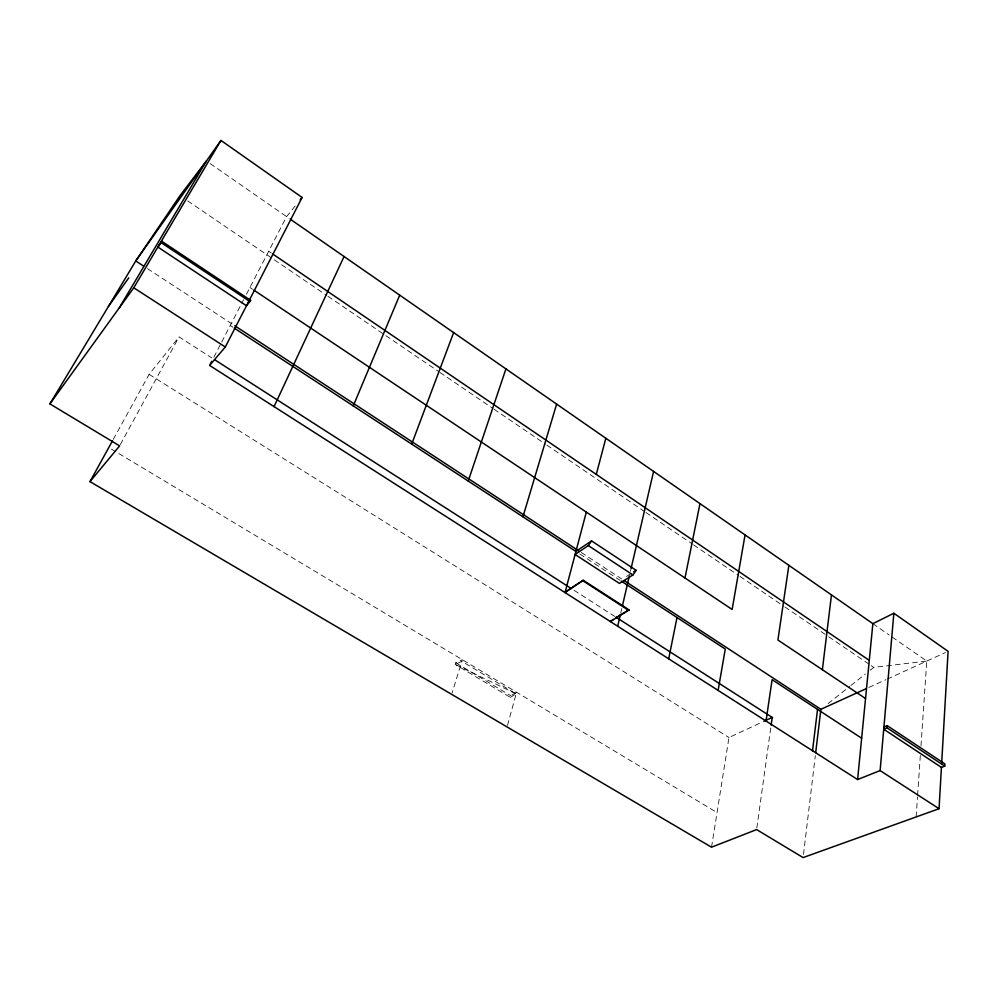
<?xml version="1.0" encoding="UTF-8"?>
<svg xmlns="http://www.w3.org/2000/svg" width="998" height="998" viewBox="0 0 998 998"><rect width="100%" height="100%" fill="white"/><g stroke="black" fill="none" stroke-linecap="round" stroke-linejoin="round"><path stroke-width="0.75" stroke-dasharray="4.99 3.74" d="M916.139 816.95L917.499 796.891M917.611 795.344L920.343 755.212M920.979 745.955L926.768 661.075L890.428 635.838M803.477 854.488L815.329 755.636M756.833 828.041L770.93 726.644M711.537 847.202L728.977 737.534L762.447 721.966M620.768 612.972L621.791 608.555M630.424 571.343L631.135 568.311M507.458 725.421L516.59 692.275L510.739 695.706L510.29 697.353L455.225 664.456L455.737 662.809L462.348 659.715L452.119 692.924M213.884 357.159L220.995 343.399M221.706 342.015L243.599 299.712M246.419 294.273L286.588 216.616L297.254 203.442M120.359 444.522L179.066 336.9L211.875 357.958M113.273 439.382L149.114 374.362L179.066 336.9M828.103 703.59L849.735 686.437M850.932 685.489L865.353 674.062M870.169 670.244L873.774 667.388L926.768 661.075M626.432 576.457L630.187 574.1M510.29 697.353L516.141 693.909L461.849 661.337L455.225 664.456L516.141 693.909M868.884 687.435L885.825 679.725M887.234 679.077L945.43 652.58M111.452 449.112L717.051 812.572M455.737 662.809L510.739 695.706M149.114 374.362L728.977 737.534M574.062 590.305L614.743 616.402M147.467 268.624L233.445 324.874M581.223 552.468L621.592 578.89M230.251 325.51L232.858 327.207M579.763 553.965L620.157 580.399M249.924 287.486L252.506 289.208M187.699 200.935L326.72 295.445M328.005 296.319L384.642 334.829M385.927 335.702L438.696 371.58M439.993 372.466L492.763 408.344M494.047 409.217L545.532 444.222M546.829 445.096L644.646 511.612M645.943 512.485L692.275 543.997M693.56 544.871L738.62 575.497M739.905 576.37L783.667 606.135M784.952 607.009L827.429 635.888M828.714 636.761L869.907 664.768M871.192 665.641L873.774 667.388M268.687 251.234L271.256 252.981M210.241 163.61L289.146 218.387M872.876 623.663L889.168 634.978"/><path stroke-width="1.5" d="M944.744 766.115L886.985 727.841L883.729 729.214L941.426 767.387L944.744 766.115L944.869 763.894L887.172 725.621L883.929 727.006M112.525 440.742L89.982 481.622L711.537 847.202L756.621 829.575L803.103 857.581L939.056 808.704L941.426 767.387M941.638 763.632L948.1 651.357L893.859 613.246L872.876 623.663L857.606 779.55L209.605 365.418L225.298 347.005L247.142 304.465L250.623 300.311L161.826 241.316L157.746 247.23L161.826 241.316M886.985 727.841L887.172 725.621M939.056 808.704L880.111 770.581L893.859 613.246M815.703 752.554L820.88 709.304L866.064 688.72M812.522 750.733L817.549 709.391M822.377 669.708L831.471 594.908M771.142 725.097L772.215 717.425L763.844 721.317M766.04 721.03L772.103 679.688L861.661 738.221M788.869 565.342L777.916 640.03L865.54 698.525M718.111 690.404L725.272 649.074L621.342 581.148M745.057 534.916L732.145 609.466L253.804 290.081M668.697 658.817L677.018 617.537M684.99 577.979L699.985 503.628M613.209 619.359L610.427 621.579L629.027 609.865L583.244 580.262L565.192 591.939M617.7 626.22L620.432 614.444M622.478 605.611L629.364 575.896M631.135 568.311L653.603 471.418M586.325 512.099L565.03 592.562L583.244 580.262M596.28 474.399L605.836 438.259M522.94 516.814L556.635 404.103M468.224 481.048L505.924 368.898M411.7 444.098L453.641 332.596M353.255 405.899L399.711 295.159M274.051 406.61L344.061 256.511M247.853 303.093L302.107 197.454L220.945 140.419L135.753 260.952L49.9 403.891L119.623 445.894L89.982 481.622M157.859 247.067L246.494 305.737L250.623 300.311M210.316 364.045L211.738 361.288M49.9 403.891L133.769 287.798L220.945 140.419M119.361 307.746L206.424 160.965L179.977 195.683L135.753 260.952L143.562 266.067M588.321 545.594L591.552 540.891L636.15 570.332L632.957 574.96L619.446 583.418L575.097 554.476L588.321 545.594L632.957 574.96M108.433 306.423L128.767 277.843M300.161 199.85L302.107 197.454M591.552 540.891L575.896 551.432L234.168 328.055M633.668 571.891L636.15 570.332M615.853 617.774L629.027 609.865M857.606 779.55L880.111 770.581M214.495 359.629L571.43 588.62M616.053 617.238L772.677 717.724M583.082 580.898L628.89 610.502M133.769 287.798L225.298 347.005M234.742 325.735L578.615 550.759M624.199 580.587L820.88 709.304M161.077 242.589L249.974 301.596M272.529 253.854L869.283 660.377M290.418 219.273L872.876 623.663"/></g></svg>
